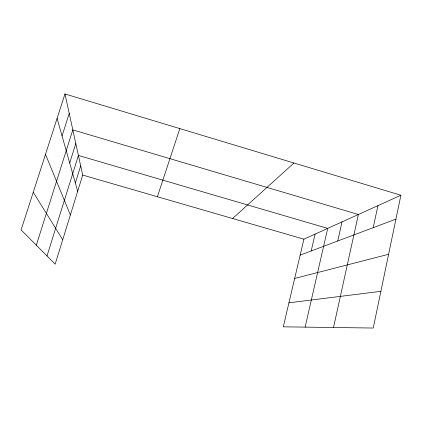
<?xml version="1.0" encoding="UTF-8"?>
<svg xmlns="http://www.w3.org/2000/svg" width="422" height="422" viewBox="0 0 422 422"><rect width="100%" height="100%" fill="white"/><g stroke="black" fill="none" stroke-linecap="round" stroke-linejoin="round"><path stroke-width="0.63" d="M400.9 195.244L373.238 328.036L283.289 326.828L303.903 239.174L400.9 195.244L64.977 93.964L21.1 229.932L55.171 264.146L82.691 175.077L64.977 93.964M373.206 227.669L377.938 205.646M333.507 327.504L358.389 214.497L72.821 129.881L36.313 245.214M337.727 241.004L342.015 221.914M305.132 327.124L327.709 228.397L78.408 155.444L47.021 255.964M311.183 250.979L315.097 234.105M75.359 183.011L80.681 165.867M69.704 162.998L75.807 143.559M62.05 135.916L69.229 113.439M157.411 196.726L179.825 128.589M232.601 218.517L293.97 163.003M300.153 255.125L395.926 219.134M294.667 278.446L388.604 254.281M288.933 302.822L380.892 291.301M82.691 175.077L303.903 239.174M33.259 192.253L62.714 239.738M45.497 154.336L70.368 214.962M57.097 118.376L77.69 191.272"/></g></svg>
